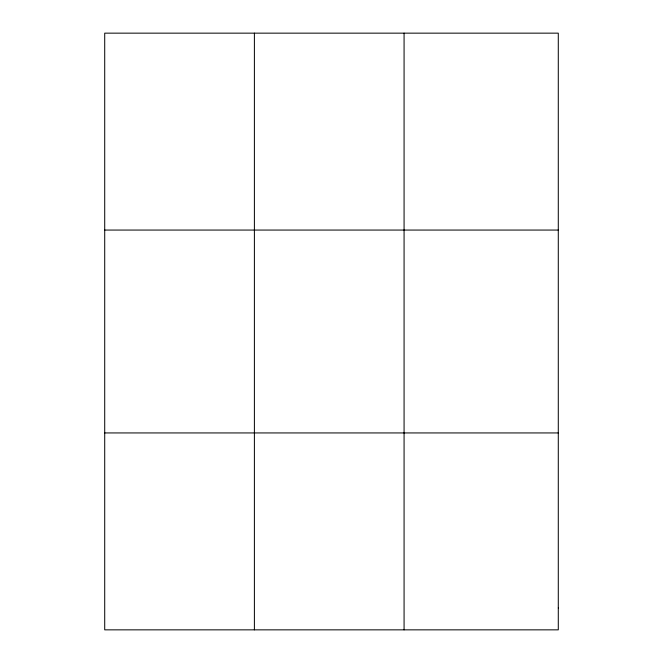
<?xml version="1.0" encoding="UTF-8"?>
<svg xmlns="http://www.w3.org/2000/svg" width="663" height="663" viewBox="0 0 663 663"><rect width="100%" height="100%" fill="white"/><g stroke="black" fill="none" stroke-linecap="round" stroke-linejoin="round"><path stroke-width="0.99" d="M254.393 629.85L254.393 33.15M404.074 629.85L404.074 33.15M104.713 230.061L558.287 230.061M104.713 432.939L558.287 432.939M558.287 607.971L558.287 629.85L104.713 629.85L104.713 33.15L558.287 33.15L558.287 607.971"/></g></svg>
